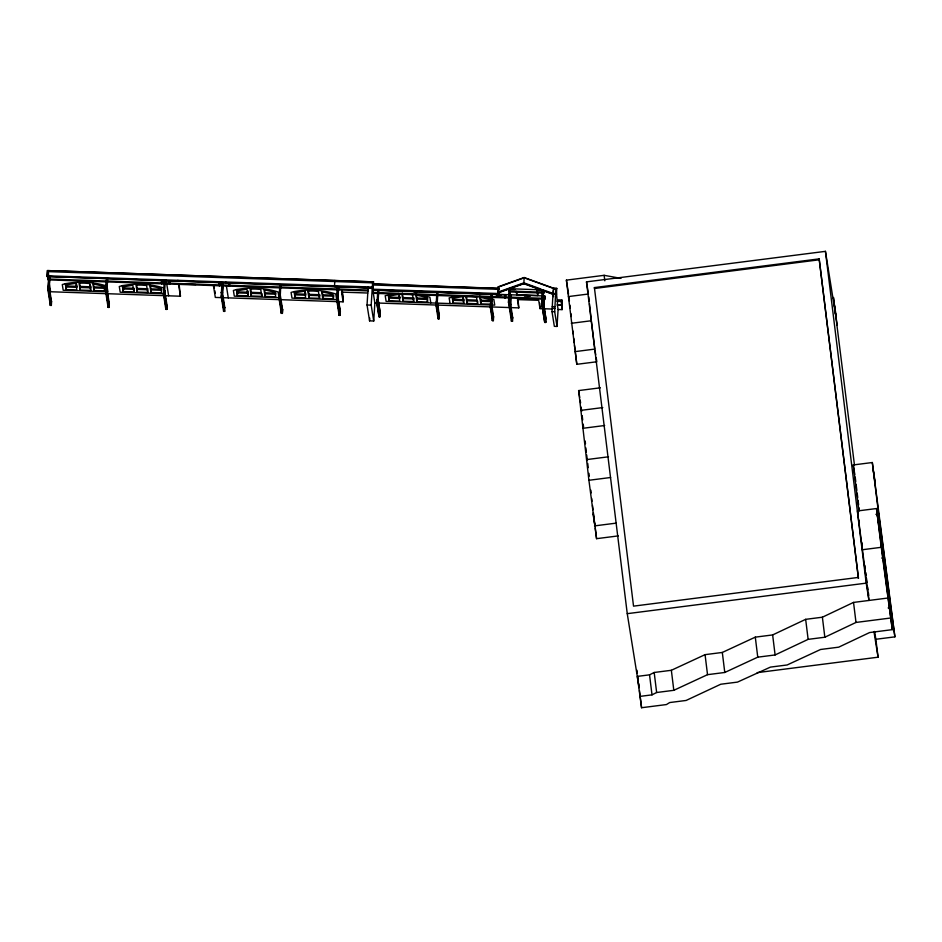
<?xml version="1.0" encoding="UTF-8"?>
<svg xmlns="http://www.w3.org/2000/svg" width="942" height="942" viewBox="0 0 942 942"><rect width="100%" height="100%" fill="white"/><g stroke="black" fill="none" stroke-linecap="round" stroke-linejoin="round"><path stroke-width="1.41" d="M557.582 300.757L557.664 299.968L562.009 300.121L561.291 301.781L562.08 309.624L558.1 309.482L557.358 304.819L561.691 304.973L557.299 305.161L557.664 299.968M104.633 290.925L103.891 286.321L92.893 283.872L93.965 290.56L104.633 290.925L104.903 287.298L94.235 286.933L94.2 288.417L93.27 282.6M133.882 291.926L132.81 285.249L122.484 286.957L123.225 291.561L133.882 291.926L134.153 288.299L123.496 287.934L123.461 289.43L122.837 285.497M147.988 288.782L137.402 288.417L137.367 289.912L136.625 285.273M247.993 295.859L246.922 289.17L236.595 290.89L237.325 295.494L247.993 295.859L248.264 292.232L237.596 291.867L237.572 293.362L236.937 289.43M260.769 292.668L251.514 292.35L251.479 293.845L250.737 289.194M276.006 293.186L265.338 292.821L265.314 294.316L264.596 289.83M319.503 298.331L318.384 291.384L313.074 291.019L307.81 291.019L308.917 297.966L319.503 298.331L319.774 294.693L309.188 294.34L309.153 295.823L308.411 291.184M332.349 295.129L323.012 294.811L322.988 296.306L322.27 291.82M403.541 294.21L401.928 294.257L403.046 301.204L413.62 301.57L413.891 297.943L403.306 297.578L403.282 299.073L402.316 293.044M427.809 298.426L417.141 298.049L417.106 299.544L416.176 293.727M464.006 299.674L453.337 299.297L453.314 300.792L452.678 296.86M476.511 300.098L467.256 299.78L467.22 301.275L466.478 296.636M491.748 300.628L481.079 300.251L481.056 301.746L480.338 297.26M558.1 309.482L557.04 326.438L554.343 326.344L551.988 311.637L553.178 290.631M557.04 326.438L554.685 311.731L555.862 289.324L553.272 289.229M368.298 287.852L47.1 276.465L47.465 270.578L373.515 281.87L47.465 270.578M47.124 276.642L47.5 270.743M49.008 281.611L48.336 271.626L372.585 282.847L372.926 284.99L498.942 289.335M368.298 287.687L368.287 290.913L48.207 279.88L48.207 276.665M48.207 279.88L48.336 277.443M48.513 276.83L48.489 279.809M48.796 276.76L47.924 290.242L48.902 290.277L49.785 276.795M48.807 278.714L48.277 287.075L49.267 287.11L49.785 278.75M50.35 305.396L50.597 301.522L51.574 301.558L51.339 305.432L50.35 305.396L47.948 290.077L48.937 290.112L51.339 305.432M66.223 289.594L65.493 284.99L75.819 283.283L76.891 289.971L66.223 289.594L66.493 285.968L77.162 286.344M90.432 285.061L90.715 290.442L80.141 290.077L80.411 286.45L90.985 286.815M93.965 290.56L94.235 286.933M106.552 278.75L105.681 292.232L106.67 292.267L107.541 278.785M106.034 289.064L106.564 280.704M106.458 288.676L106.152 292.091L108.554 307.104L108.86 303.701L106.458 288.676L108.777 303.689M107.023 289.1L107.541 280.74M108.106 307.386L108.354 303.512L109.331 303.548L109.095 307.422L108.106 307.386L105.704 292.067L106.693 292.102L109.095 307.422M123.225 291.561L123.496 287.934M137.296 289.43L147.882 289.795L147.717 292.409L137.132 292.044L137.402 288.417M150.955 292.515L149.884 285.838L160.882 288.276L161.624 292.891L150.955 292.515L151.226 288.888L161.894 289.265M161.518 280.728L161.482 283.707M161.635 283.012L161.777 280.74M162.071 280.751L162.036 283.719M164.308 280.74L163.437 294.222L164.426 294.257L165.297 280.775M163.908 294.081L164.214 290.666L166.616 305.691L166.31 309.094L163.908 294.081L166.404 309.106M166.039 280.74L166.086 279.892L168.642 295.812M165.863 309.376L166.11 305.502L167.087 305.538L166.852 309.412L165.863 309.376L163.461 294.057L164.45 294.092L166.852 309.412M169.325 280.999L169.289 283.978M169.442 283.283L169.584 281.01M169.89 281.022L169.854 283.989M177.85 281.14L177.897 280.304M49.467 284.508L50.633 291.749L180.452 296.224L179.086 284.084M219.156 282.718L219.121 285.685M219.721 282.73L219.686 285.709M222.076 282.73L221.193 296.212L222.182 296.247L223.054 282.765M222.076 284.684L221.547 293.044L222.536 293.08L222.971 286.109M224.844 307.528L224.608 311.402L223.619 311.366L223.866 307.492M225.691 282.788L225.75 281.952M229.118 283.059L229.094 286.038M229.247 285.344L229.389 283.071M229.683 283.083L229.66 286.05M237.325 295.494L237.596 291.867M251.408 293.362L261.982 293.727L261.829 296.341L251.243 295.976L251.514 292.35M265.067 296.447L263.995 289.759L274.993 292.208L275.735 296.812L265.067 296.447L265.338 292.821M279.197 294.34L278.95 298.202L279.939 298.237L280.174 294.363L279.197 294.34L281.599 309.647L281.375 313.062L282.365 313.097L282.576 309.683L280.174 294.363M279.833 284.72L279.303 295.034L280.292 295.07L280.81 284.755M279.727 294.646L279.421 298.061L281.835 313.074L282.129 309.671L279.727 294.646L282.047 309.659M281.375 313.356L281.623 309.482L282.6 309.518L282.365 313.392L281.375 313.356L278.973 298.037L279.962 298.072L282.365 313.392M295.011 297.484L294.269 292.88L304.596 291.16L305.667 297.849L295.011 297.484L295.282 293.857L305.938 294.222M308.917 297.966L309.188 294.34M333.68 295.176L333.409 298.802L322.741 298.437L323.012 294.811M334.822 280.481L334.481 286.533L372.267 287.899M337.589 286.709L336.706 300.192L337.695 300.227L338.567 286.745M337.589 288.664L337.059 297.024L338.048 297.06L338.567 288.699M339.379 311.472L340.356 311.508L340.121 315.382L339.132 315.346L339.297 312.768M339.803 311.649L339.591 315.064L337.177 300.051L337.389 296.636L339.673 315.075L337.271 300.051L337.483 296.636L340.333 311.672L337.931 296.353L336.953 296.33L339.132 310.271M207.546 284.967L213.351 285.167L215.318 297.425L343.135 301.829L342.346 291.031M372.643 289.053L374.857 302.924L373.727 321.01L369.582 320.869L367.039 304.996L368.169 286.91M369.582 320.869L369.747 318.078M373.727 321.01L371.183 305.137L372.643 282.011M372.608 290.042L372.961 284.001L498.471 288.334L498.094 294.222L372.585 289.9L544.782 295.988L544.923 296.86L544.77 299.215L372.797 293.28L372.808 290.065M372.797 293.28L372.926 290.854M47.1 276.465L373.162 287.922L373.515 281.87M505.03 295.482L504.924 294.787L373.103 290.242L373.079 293.221L372.961 292.515M376.941 303.807L377.189 299.933L378.178 299.968L380.238 312.885L380.003 316.759L379.014 316.724L376.941 303.807L377.93 303.842L380.003 316.759M376.977 303.642L377.954 303.677L380.003 316.465L379.014 316.43L376.977 303.642L377.824 290.324M377.93 303.842L378.814 290.348M379.014 316.724L379.261 312.85L380.238 312.885M379.473 316.441L379.685 313.027L377.636 300.239L377.424 303.654L379.555 316.441L379.767 313.027M389.128 300.722L388.387 296.118L398.725 294.41L399.797 301.087L389.128 300.722L389.399 297.095L400.067 297.46M403.046 301.204L403.306 297.578M417.035 299.073L427.703 299.438L427.538 302.052L416.87 301.675L417.141 298.049M436.923 292.35L436.04 305.844L437.029 305.867L437.9 292.385M438.112 318.761L438.348 314.887L439.337 314.922L439.09 318.785L438.112 318.761L436.064 305.679L437.053 305.714L439.09 318.785M463.476 298.013L463.735 303.3L453.067 302.924L453.337 299.297M467.15 300.804L477.724 301.169L477.57 303.771L466.985 303.406L467.256 299.78M491.536 304.172L480.809 303.889L481.079 300.251M491.194 294.222L490.311 307.704L491.3 307.74L492.171 294.257M491.194 296.177L490.664 304.537L491.653 304.572L492.171 296.212M492.383 320.621L492.619 316.759L493.608 316.795L493.361 320.657L492.383 320.621L490.335 307.551L491.324 307.575L493.361 320.657M493.043 316.936L492.831 320.351L490.782 307.563L491.088 304.148L493.137 316.936L492.925 320.351L490.876 307.563M498.094 294.222L498.224 286.804L524.152 277.525L553.602 288.228L556.816 288.511L553.319 288.382L524.211 277.808L498.754 286.921L498.636 294.387L498.659 293.398M504.924 294.787L504.888 297.754M505.277 294.634L505.171 297.849M509.045 291.902L509.057 288.688L543.522 289.948L542.639 303.43L541.662 303.395L542.533 289.912M509.339 288.77L508.433 302.252L509.422 302.288L510.387 289.359M509.139 293.515L508.798 299.085L509.775 299.12L510.305 290.76M508.916 302.111L509.127 298.696L512.236 317.595L512.024 321.01L508.916 302.111L509.21 298.696M509.834 302.17L510.387 295.447M511.482 321.281L511.73 317.419L512.719 317.454L512.472 321.316L511.482 321.281L508.468 302.088L509.445 302.123L512.472 321.316M511.942 321.01L512.683 317.607L509.669 298.414L508.68 298.379L509.233 301.864M537.894 292.88L537.729 295.482L516.769 294.764L516.934 292.15M374.857 302.924L518.783 307.881L518.065 299.744M498.377 292.809L523.846 283.695L524.152 277.525M552.624 309.047L540.013 308.611L539.731 303.242M542.627 290.477L542.015 300.227L543.004 300.262L543.616 290.501M542.345 299.839L542.133 303.253L545.253 322.152L545.465 318.737L542.345 299.839L542.215 303.253M543.063 303.324L543.522 296.024M510.493 291.949L543.793 293.092L543.805 289.877M543.793 293.092L543.946 290.737M544.77 299.215L544.782 295.988M544.712 322.423L544.947 318.561L545.936 318.596L545.689 322.458L544.712 322.423L541.662 303.395M553.602 288.228L553.237 294.116L523.787 283.412L497.859 292.691M523.846 283.695L552.954 294.281L556.451 294.399L556.793 288.334M562.08 309.624L561.632 300.628L561.291 301.781M557.311 301.652L556.333 292.232M561.644 305.314L562.009 300.121M649.544 674.837L654.184 672.482L671.352 670.292L705.063 654.655L722.314 652.453L755.296 637.145L772.64 634.932L805.669 619.341L822.378 617.21L853.534 602.421L888.012 598.017L892.333 629.645L869.584 632.553L838.71 647.166L820.564 649.485L787.159 664.97L770.45 667.101L737.492 682.102L720.771 684.233L686.106 700.459L669.668 702.555L666.453 704.557L641.573 707.725L637.298 676.403L649.544 674.837L652.005 694.855L639.759 696.421M652.005 694.855L656.645 692.511L673.813 690.309L707.524 674.672L724.775 672.47L757.757 657.163L775.101 654.949L808.13 639.359L824.839 637.228L855.995 622.438L890.473 618.034M458.613 295.988L449.134 297.884L450.052 303.571M596.168 357.536L596.839 361.763L576.81 364.318L566.401 280.139L604.128 275.323L620.99 278.385M638.57 683.339L639.112 687.707L627.254 613.666L586.489 281.87L825.439 251.349L837.308 325.402M858.292 577.434L633.53 606.142L594.402 287.581L819.163 258.873L858.445 578.341L819.163 258.873M819.304 259.78L594.543 288.476L594.402 287.581M568.415 296.565L588.444 294.01M571.299 323.294L591.329 320.739L589.504 303.854M574.785 351.66L594.814 349.093L591.329 320.739M618.282 535.904L596.569 538.671L588.915 480.279L578.635 390.577L600.348 387.81M581.061 410.347L602.774 407.58M582.957 428.292L604.67 425.513M586.807 459.566L608.508 456.799M588.915 480.279L610.628 477.5M858.892 510.694L853.275 464.948L872.316 462.522L894.9 636.851L875.86 639.277L874.6 631.446M594.52 525.895L616.233 523.128M892.333 629.645L876.496 508.539L857.456 510.964L868.971 600.454L866.204 583.145L825.439 251.349M875.919 514.332L878.639 513.979L872.316 462.522M862.224 549.751L881.265 547.314L888.012 598.017M881.712 558.088L884.432 557.746L878.639 513.979M627.254 613.666L866.204 583.145M888.141 607.931L890.861 607.59L884.432 557.746M757.191 672.635L878.062 657.198L875.86 639.277M398.596 293.48L385.196 295.682L386.102 301.369L494.738 305.114L493.832 299.426L479.572 296.271M499.001 288.499L372.961 284.001M509.445 289.477L515.144 289.665M536.705 290.489L540.79 290.548M508.904 291.043L543.652 292.232M48.077 275.829L372.325 287.051M553.001 293.433L555.603 293.527M372.667 289.206L498.683 293.539L498.436 291.973L523.893 282.847L541.097 289.1M48.066 279.02L368.145 290.042M179.934 284.013L195.924 284.566M543.605 296.589L544.594 296.624L543.981 306.374L542.992 306.35M414.233 292.361L417.153 292.456M496.246 295.187L500.908 295.341M524.435 296.153L530.193 296.271M372.655 292.42L544.629 298.343M367.71 293.021L341.581 292.126L343.135 301.829M508.704 298.532L509.693 298.567M541.921 299.674L542.91 299.709M509.657 298.708L508.68 298.673L509.54 304.078M541.897 299.827L542.886 299.85L545.913 318.761L544.923 318.726M558.983 300.533L561.997 300.639M557.252 301.346L561.585 301.499M77.056 287.357L66.387 286.992L65.834 283.542M90.879 287.84L80.306 287.475L79.634 283.306M94.129 287.946L104.797 288.311M123.39 288.959L134.047 289.324M161.788 290.277L151.12 289.912L150.273 284.566M237.49 292.891L248.158 293.256L247.734 290.583M265.232 293.845L275.9 294.21M305.832 295.246L295.176 294.87L294.799 292.573M309.082 295.352L319.668 295.717M322.906 295.835L333.574 296.2M403.2 298.602L413.785 298.955M453.232 300.321L463.9 300.686M480.973 301.275L491.642 301.64M48.183 286.521L49.172 286.556M105.94 288.511L106.929 288.546M163.708 290.501L164.685 290.536M221.464 292.491L222.442 292.526M279.221 294.481L280.198 294.516M336.977 296.471L337.954 296.506M48.16 286.674L49.149 286.698M105.916 288.664L106.905 288.688M163.672 290.654L164.662 290.678M221.429 292.632L222.418 292.668M279.185 294.622L280.174 294.658M336.942 296.612L337.931 296.648M163.79 291.054L164.779 291.09M377.212 300.074L378.201 300.109M436.311 302.111L437.288 302.147M490.582 303.983L491.559 304.019M509.681 304.643L510.67 304.678M542.91 305.785L543.887 305.82L544.5 296.059L544.617 296.765M436.276 302.264L437.265 302.3M378.284 300.675L377.189 299.933M436.393 302.676L437.382 302.712M509.775 305.196L510.752 305.232L511.365 295.47M552.236 306.574L554.932 306.668M552.2 308.269L554.897 308.364M551.988 311.637L554.685 311.731M166.086 305.667L167.064 305.703L164.662 290.383L163.684 290.36L164.768 297.472M223.843 307.657L224.82 307.693L222.418 292.373L221.441 292.35L223.183 303.56M281.599 309.647L282.576 309.683M379.237 313.015L380.215 313.05L378.166 300.262L377.189 300.227L378.554 308.752M438.324 315.052L439.313 315.087L437.265 302.005L436.287 301.97L438.101 313.627M50.35 305.102L51.339 305.137M108.106 307.092L109.095 307.127M165.863 309.082L166.852 309.117M223.619 311.072L224.608 311.107M339.132 315.052L340.121 315.087M438.112 318.467L439.102 318.502M492.383 320.327L493.373 320.362M511.494 320.987L512.472 321.022M367.039 304.996L371.183 305.137M410.877 294.469L412.514 294.622L413.62 301.57M419.696 294.646L429.893 297.225L430.8 302.912M545.065 290.548L551.682 292.95M834.235 303.889L836.025 314.981M873.246 470.082L875.189 482.245M877.249 514.603L879.145 526.437M894.9 636.851L890.861 607.59M853.275 464.948L854.794 474.415M857.667 512.283L858.091 514.909M858.939 520.172L859.351 522.81M873.999 631.811L878.062 657.198M586.489 281.87L588.22 292.668M595.038 350.506L595.709 354.722M566.401 280.139L568.544 294.222M578.635 390.577L579.73 397.406M580.166 400.138L580.602 402.87M593.083 514.132L594.897 525.495L594.249 519.772M556.451 294.399L553.107 294.116L553.519 296.671M543.369 292.303L543.487 293.009M544.358 298.414L544.464 299.12M545.936 318.596L542.886 299.568L541.897 299.532L545.689 322.458M540.013 308.611L538.683 300.321L517.452 299.591L518.783 307.881M509.045 288.77L509.186 289.63M509.975 306.774L511.482 316.229M505.666 295.423L505.56 294.716L505.524 297.778M505.183 294.634L505.407 295.576M505.124 296.989L505.265 297.849M498.224 286.804L498.471 288.334M491.477 304.254L490.735 299.638L479.737 297.201L480.809 303.889M477.57 303.771L476.452 296.824L471.13 296.471L465.866 296.459L466.985 303.406M463.735 303.3L462.663 296.612L452.337 298.32L453.067 302.924M436.735 302.276L438.772 315.064M427.538 302.052L426.797 297.436L415.799 294.999L416.87 301.675M399.526 295.812L399.961 298.484L389.293 298.119L388.928 295.812M373.103 290.242L373.22 290.948M367.886 290.112L368.004 290.819M341.97 290.901L343.3 299.215M340.121 315.382L337.719 300.062L336.73 300.027L339.132 315.346M333.409 298.802L332.667 294.198L321.681 291.749L322.741 298.437M305.196 291.231L305.62 293.904M279.515 298.061L281.917 313.085M261.829 296.341L260.71 289.394L255.388 289.041L250.125 289.029L251.243 295.976M229.236 285.261L229.377 286.121M226.445 286.286L228.294 297.872M224.608 311.402L222.206 296.082L221.217 296.047L223.619 311.366M219.415 282.73L219.404 285.779M213.952 285.285L214.387 288.005M214.823 290.725L215.259 293.457M178.485 283.966L180.452 296.224M169.43 283.201L169.572 284.06M164.12 290.666L166.534 305.679M165.203 300.204L165.863 304.301M161.624 282.93L161.765 283.789M147.717 292.409L146.599 285.461L141.288 285.108L136.025 285.096L137.132 292.044M106.234 292.091L108.648 307.116M90.715 290.442L89.608 283.495L84.285 283.142L79.022 283.13L80.141 290.077M76.408 283.342L76.844 286.027M537.164 291.902L537.729 295.482M516.216 291.325L516.769 294.764M864.768 565.365L865.156 568.25M865.722 572.571L866.11 575.444M866.487 578.317L867.064 582.639M867.629 586.96L868.018 589.833M868.394 592.718L868.783 595.591M876.496 508.539L881.265 547.314M854.476 465.16L833.434 297.436L835.46 313.863M855.218 477.111L855.76 481.492M856.125 484.412L856.831 490.252M857.196 493.172L857.738 497.553M858.091 500.473L858.633 504.853M858.986 507.773L859.351 510.682M861.765 542.451L862.118 545.253M853.534 602.421L855.995 622.438M822.378 617.21L824.839 637.228M805.669 619.341L808.13 639.359M772.64 634.932L775.101 654.949M755.296 637.145L757.757 657.163M722.314 652.453L724.775 672.47M705.063 654.655L707.524 674.672M671.352 670.292L673.813 690.309M654.184 672.482L656.645 692.511M604.128 275.323L604.811 280.798M636.957 670.221L637.322 673.13M637.675 676.05L638.217 680.418M639.465 690.568L641.573 707.725M568.886 296.954L569.392 301.063M569.898 305.173L570.228 307.916M570.934 313.674L571.288 316.559M574.502 345.526L575.044 349.859M575.397 352.755L576.81 364.318M581.132 407.132L581.65 411.395M582.18 415.646L582.698 419.908M583.216 424.159L583.569 426.997M586.678 454.915L587.372 460.579M587.726 463.417L588.244 467.668M588.95 473.343L589.292 476.181M592.494 505.501L593.024 509.775M593.366 512.636L593.896 516.923M595.285 528.215L596.569 538.671M588.738 296.824L589.197 301.051M572.948 331.019L573.254 333.915M573.713 338.272L574.173 342.629M590.858 490.17L591.14 492.937M591.717 498.483L592 501.262M585.194 441.033L585.477 443.8M585.9 447.933L586.336 452.078M48.607 286.686L48.395 290.101L50.797 305.114L51.021 301.699L48.701 286.686L48.478 290.101L50.892 305.126L51.103 301.711L48.607 286.686M221.876 292.656L221.664 296.071L224.078 311.084L224.29 307.669L221.971 292.656L221.759 296.071L224.161 311.095L224.373 307.681L221.876 292.656M436.817 302.276L436.511 305.691L438.654 318.478L438.866 315.064L436.817 302.276M64.986 283.777L62.29 284.555L63.196 290.242L107.894 291.785L106.988 286.097C93.517 281.799 78.845 281.116 64.986 283.777M121.977 285.732L119.281 286.521L120.199 292.208L164.897 293.751L163.979 288.064C150.52 283.766 135.836 283.071 121.977 285.732M236.089 289.665L233.392 290.454L234.311 296.141L278.997 297.672L278.09 291.985C264.631 287.699 249.948 287.004 236.089 289.665M293.763 291.655L291.066 292.432L291.985 298.119L336.683 299.662L335.764 293.975C322.305 289.689 307.622 288.994 293.763 291.655M542.674 303.265L541.685 303.23L544.712 322.14L545.701 322.164L542.674 303.265M49.149 286.403L48.16 286.38L50.562 301.687L51.551 301.723L49.149 286.403M106.905 288.393L105.916 288.37L108.33 303.677L109.307 303.713L106.905 288.393M491.536 303.877L490.558 303.842L492.595 316.924L493.584 316.948L491.536 303.877"/></g></svg>
